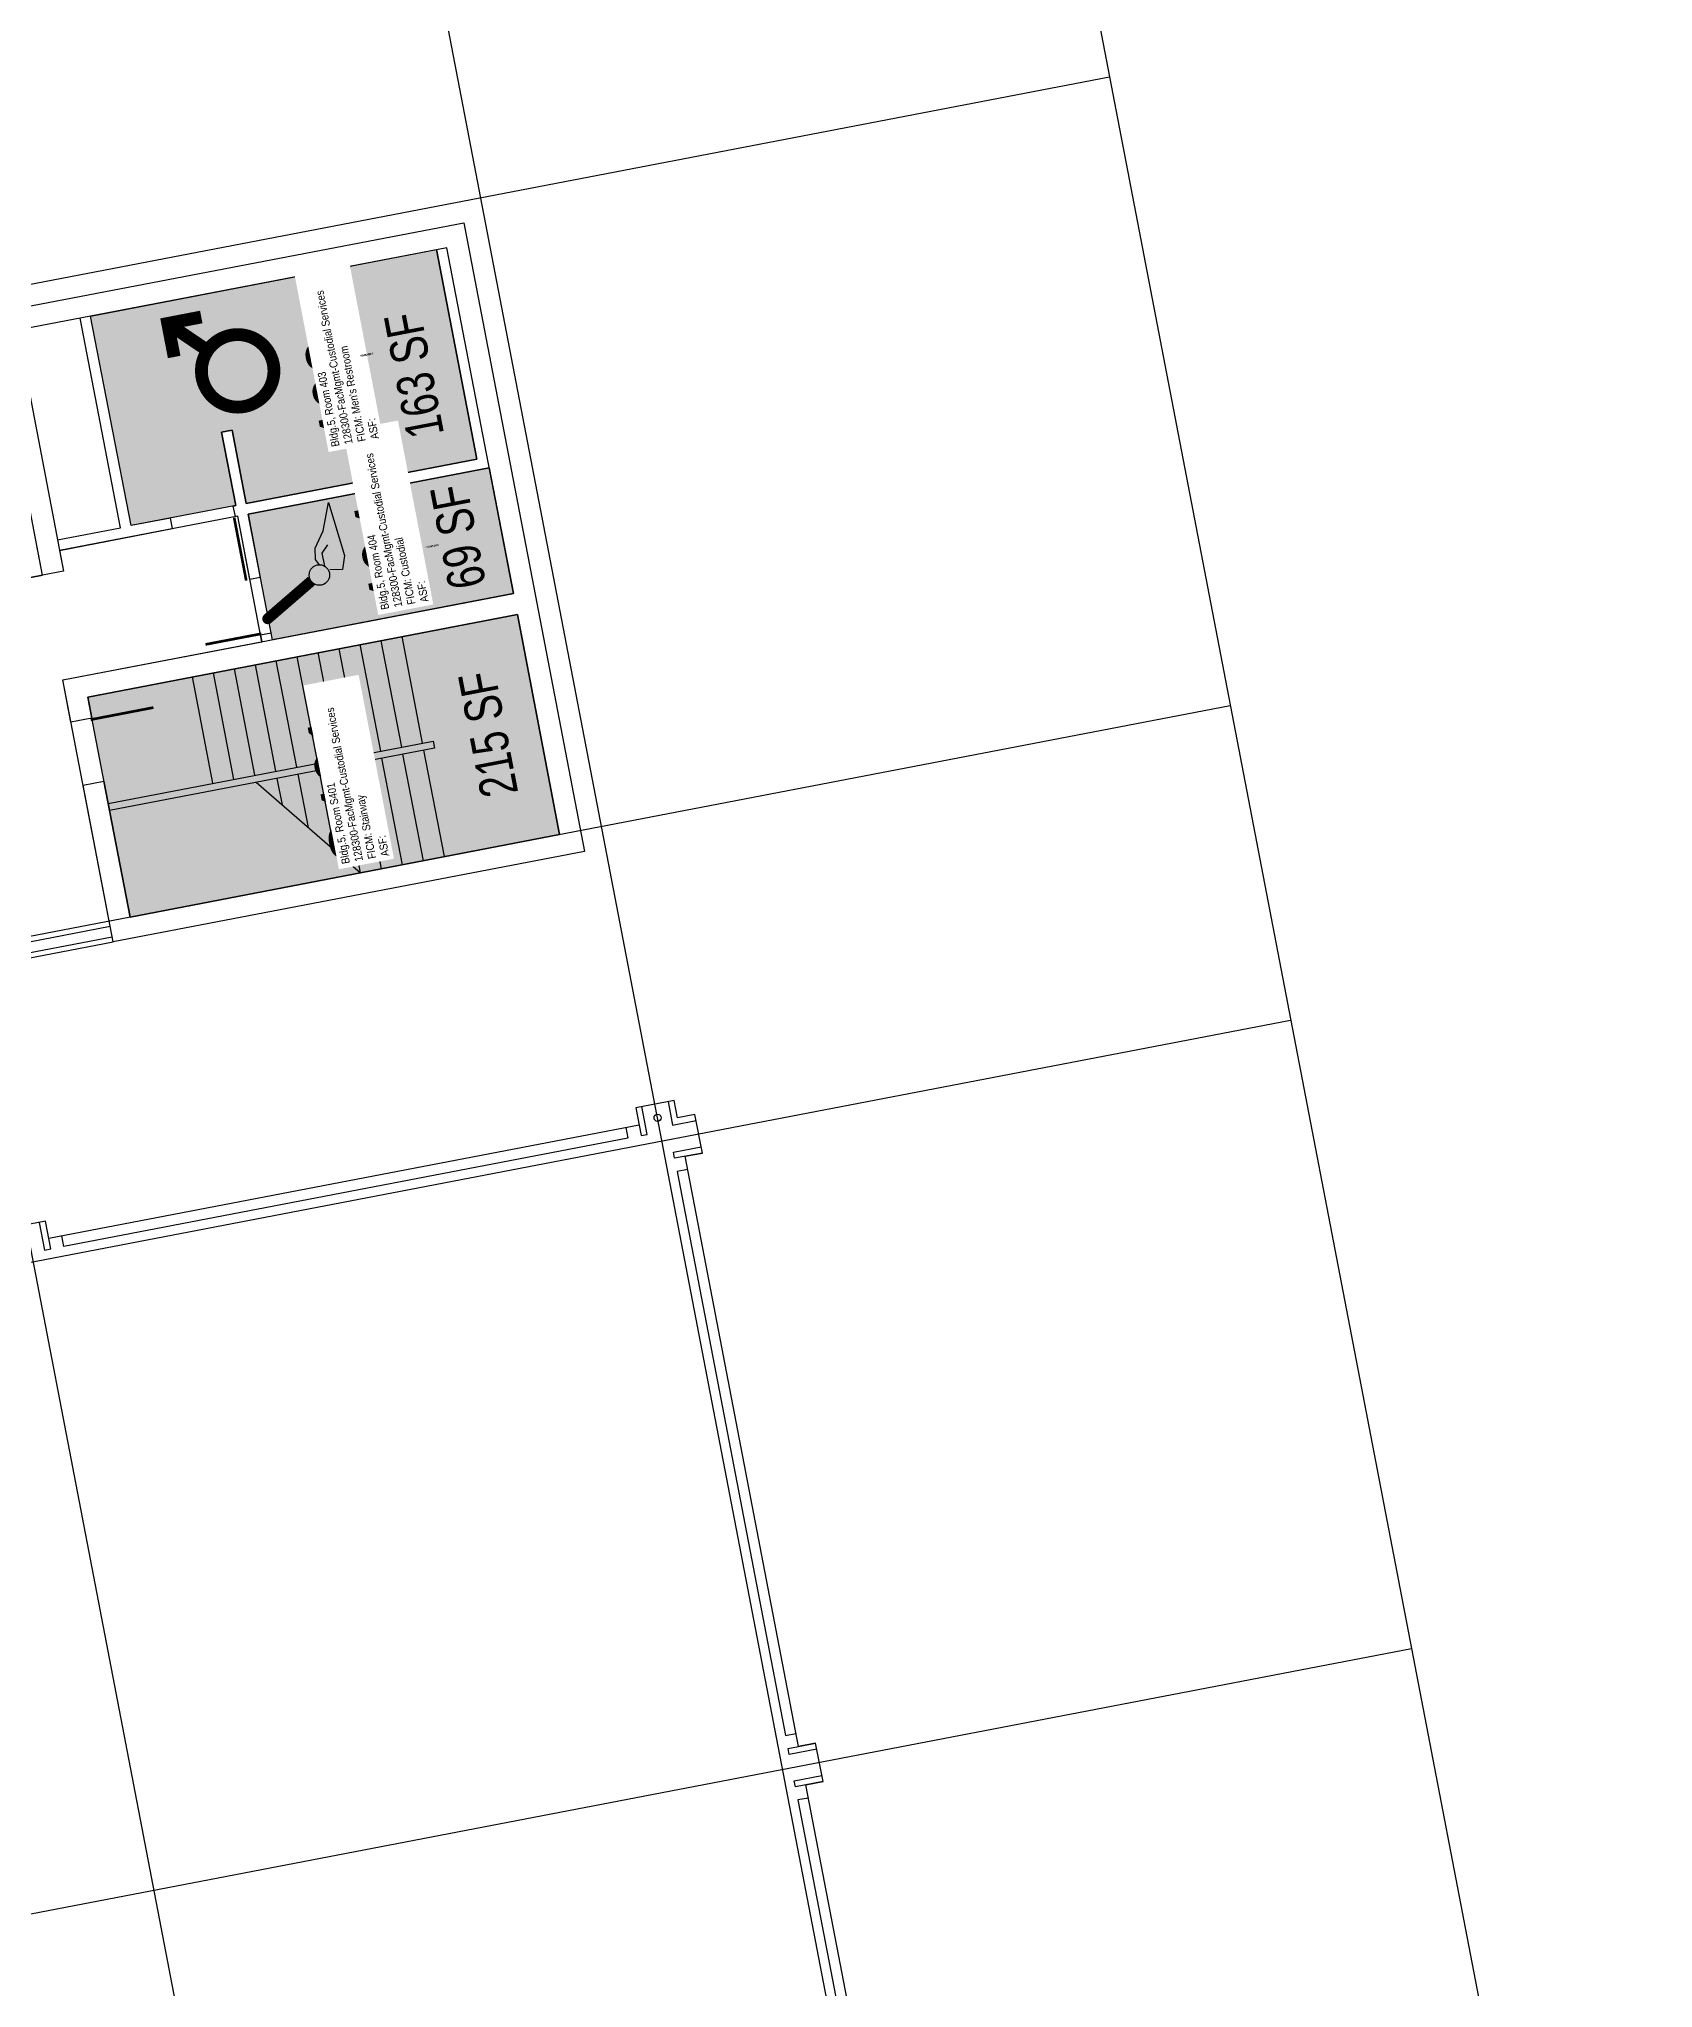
# Model space of a CAD drawing. Header units: inches. Extents: x 69199034 to 69202725, y 27673835 to 27677097.
# Drawn here: x 69201817 to 69202725, y 27674962 to 27676058 of the extents above; entities that cross this region are included whole.
import ezdxf
from ezdxf.enums import TextEntityAlignment as Align

# ---------------------------------------------------------------- set-up
doc = ezdxf.new("R2010")
doc.units = ezdxf.units.IN
doc.header["$LTSCALE"] = 10
doc.header["$MEASUREMENT"] = 0
doc.layers.get('0').update_dxf_attribs({"linetype": 'CONTINUOUS'})
for name, color, linetype in [('A-DOOR', 2, 'CONTINUOUS'), ('A-FLOR', 3, 'CONTINUOUS'), ('A-GRID', 1, 'CONTINUOUS'), ('A-IDEN-ICON', 4, 'CONTINUOUS'), ('A-IDEN-RNUM', 7, 'CONTINUOUS'), ('A-IDEN-SNUM', 4, 'CONTINUOUS'), ('A-IDEN-VNUM', 4, 'CONTINUOUS'), ('A-ROOF', 2, 'CONTINUOUS'), ('A-WALL', 5, 'CONTINUOUS'), ('AREA-ASSIGN', 7, 'CONTINUOUS'), ('AREA-GROSS', 1, 'CONTINUOUS'), ('AREA-OUTSIDE', 3, 'CONTINUOUS'), ('AREA-TEXT', 3, 'CONTINUOUS'), ('Rooms-Category-Color', 7, 'CONTINUOUS'), ('Rooms-College-Color', 7, 'CONTINUOUS'), ('Rooms-Department-Color', 7, 'CONTINUOUS'), ('Rooms-Division-Color', 7, 'CONTINUOUS'), ('Rooms-Information', 7, 'CONTINUOUS')]:
    doc.layers.add(name, color=color, linetype=linetype)
doc.styles.add('CP_AREA', font='arial.ttf', dxfattribs={"height": 15})
doc.styles.add('CP_ROOMSNUMBER', font='arial.ttf', dxfattribs={"height": 1})
doc.styles.add('CP_ROOMVNUMBER', font='arial.ttf', dxfattribs={"width": 0.85, "height": 0.075})

# ---------------------------------------------------------------- blocks, each defined once
blk = doc.blocks.new('CPCUST')
for p, q in [((0.0171, -0.0639), (0.02, -0.0466)), ((0.0262, -0.0408), (0.0446, -0.0406)), ((0.0297, -0.0341), (0.0376, -0.0302)), ((0.0376, -0.0302), (0.0533, -0.0324)), ((0.0446, -0.0406), (0.0543, -0.0505)), ((0.0533, -0.0324), (0.0745, -0.0479)), ((0.0745, -0.0479), (0.1117, -0.0625)), ((0.0358, -0.0705), (0.0171, -0.0639)), ((0.1117, -0.0625), (0.0358, -0.0705))]:
    blk.add_line(p, q)
at = {"const_width": 0.015}
blk.add_lwpolyline([(-0.03, 0.05), (0.01, -0.0193)], dxfattribs=at)
at = {"const_width": 0.0075}
blk.add_lwpolyline([(-0.0332, 0.0481, 1), (-0.0268, 0.0519, 1)], format="xyb", close=True, dxfattribs=at)
blk.add_circle((0.0158, -0.0313), 0.0141)
blk = doc.blocks.new('CPMEN')
at = {"const_width": 0.015}
for points in [[(0.055, 0.01), (0.055, 0.05), (0.015, 0.05)], [(0.0151, 0.0101), (0.055, 0.05)]]:
    blk.add_lwpolyline(points, dxfattribs=at)
blk.add_lwpolyline([(-0.0575, -0.02, 1), (0.0275, -0.02, 1)], format="xyb", close=True, dxfattribs=at)

msp = doc.modelspace()

# ---------------------------------------------------------------- hatches: boundary and pattern name
at = {"layer": 'Rooms-Category-Color', "true_color": 0xadadad}
for points in [[(69201846.5, 27675902.3), (69202041, 27675939.7), (69202063.6, 27675821.8), (69201934, 27675796.9), (69201926, 27675838.2), (69201920.1, 27675837), (69201928.1, 27675795.8), (69201869.2, 27675784.5)], [(69201935.1, 27675791), (69202070.6, 27675817.1), (69202084.2, 27675746.3), (69201948.7, 27675720.3)], [(69201844.9, 27675688.1), (69202086.5, 27675734.6), (69202110.2, 27675610.8), (69201868.7, 27675564.4)]]:
    msp.add_hatch(color=253, dxfattribs=at).paths.add_polyline_path(points)
at = {"layer": 'Rooms-College-Color', "true_color": 0xadadad}
for points in [[(69201846.5, 27675902.3), (69202041, 27675939.7), (69202063.6, 27675821.8), (69201934, 27675796.9), (69201926, 27675838.2), (69201920.1, 27675837), (69201928.1, 27675795.8), (69201869.2, 27675784.5)], [(69201935.1, 27675791), (69202070.6, 27675817.1), (69202084.2, 27675746.3), (69201948.7, 27675720.3)], [(69201844.9, 27675688.1), (69202086.5, 27675734.6), (69202110.2, 27675610.8), (69201868.7, 27675564.4)]]:
    msp.add_hatch(color=253, dxfattribs=at).paths.add_polyline_path(points)
at = {"layer": 'Rooms-Department-Color', "true_color": 0xacacac}
for points in [[(69201846.5, 27675902.3), (69202041, 27675939.7), (69202063.6, 27675821.8), (69201934, 27675796.9), (69201926, 27675838.2), (69201920.1, 27675837), (69201928.1, 27675795.8), (69201869.2, 27675784.5)], [(69201935.1, 27675791), (69202070.6, 27675817.1), (69202084.2, 27675746.3), (69201948.7, 27675720.3)], [(69201844.9, 27675688.1), (69202086.5, 27675734.6), (69202110.2, 27675610.8), (69201868.7, 27675564.4)]]:
    msp.add_hatch(color=253, dxfattribs=at).paths.add_polyline_path(points)
at = {"layer": 'Rooms-Division-Color', "true_color": 0xadadad}
for points in [[(69201846.5, 27675902.3), (69202041, 27675939.7), (69202063.6, 27675821.8), (69201934, 27675796.9), (69201926, 27675838.2), (69201920.1, 27675837), (69201928.1, 27675795.8), (69201869.2, 27675784.5)], [(69201935.1, 27675791), (69202070.6, 27675817.1), (69202084.2, 27675746.3), (69201948.7, 27675720.3)], [(69201844.9, 27675688.1), (69202086.5, 27675734.6), (69202110.2, 27675610.8), (69201868.7, 27675564.4)]]:
    msp.add_hatch(color=253, dxfattribs=at).paths.add_polyline_path(points)

# ---------------------------------------------------------------- linework, layer by layer
at = {"layer": 'A-DOOR'}
for points in [[(69201927.2, 27675789, 1.5, 1.5, 0), (69201934, 27675753.6, 0, 0, 0), (69201933.3, 27675753.5, 0, 0, -0.414214), (69201892.3, 27675783.8, 0, 0, -0.414214)], [(69201942.5, 27675723.7, 1.5, 1.5, 0), (69201911.1, 27675717.7, 0, 0, 0), (69201911.2, 27675717, 0, 0, -0.414214), (69201936.6, 27675754.4, 0, 0, -0.414214)], [(69201846.5, 27675675.4, 1.5, 1.5, 0), (69201881.8, 27675682.2, 0, 0, 0), (69201882, 27675681.4, 0, 0, -0.414214), (69201851.7, 27675640.5, 0, 0, -0.414214)]]:
    msp.add_lwpolyline(points, format="xyseb", dxfattribs=at)
at = {"layer": 'A-FLOR'}
for points in [[(69202033.2, 27675662.2), (69202021.7, 27675722.1)], [(69201974.2, 27675650.9), (69201962.7, 27675710.8)], [(69201986, 27675653.2), (69201974.5, 27675713.1)], [(69201997.8, 27675655.4), (69201986.3, 27675715.3)], [(69202009.6, 27675657.7), (69201998.1, 27675717.6)], [(69202021.4, 27675659.9), (69202009.9, 27675719.8)], [(69201915.3, 27675639.6), (69201903.8, 27675699.5)], [(69201927.1, 27675641.8), (69201915.6, 27675701.7)], [(69201938.9, 27675644.1), (69201927.4, 27675704)], [(69201950.7, 27675646.4), (69201939.2, 27675706.3)], [(69201962.5, 27675648.6), (69201950.9, 27675708.5)], [(69202033.6, 27675596.1), (69202022.1, 27675656)], [(69202045.4, 27675598.4), (69202033.9, 27675658.3)], [(69201939.6, 27675640.2), (69201998.3, 27675589.3), (69201986.8, 27675649.2)], [(69201969, 27675614.7), (69201963.2, 27675644.7)], [(69201983.6, 27675602), (69201975, 27675647)], [(69202010.1, 27675591.6), (69201998.6, 27675651.5)], [(69202021.9, 27675593.8), (69202010.3, 27675653.8)], [(69201954.3, 27675627.5), (69201951.4, 27675642.4)]]:
    msp.add_lwpolyline(points, dxfattribs=at)
at = {"layer": 'A-GRID'}
msp.add_lwpolyline([(69202215.7, 27677097.4), (69202725.1, 27674445.9), (69199543.3, 27673834.6), (69199033.8, 27676486.1)], close=True, dxfattribs=at)
for points in [[(69202371.5, 27674378), (69201862.1, 27677029.5)], [(69202018, 27674310.1), (69201508.6, 27676961.6)], [(69199237.6, 27675425.5), (69202419.4, 27676036.8)], [(69199305.5, 27675072), (69202487.3, 27675683.3)], [(69199339.5, 27674895.2), (69202521.3, 27675506.5)], [(69199407.4, 27674541.7), (69202589.2, 27675153)]]:
    msp.add_lwpolyline(points, dxfattribs=at)
at = {"layer": 'A-ROOF'}
for points in [[(69202312.5, 27674744.4), (69202248.7, 27675076.4), (69202258.4, 27675078.2), (69202254.2, 27675099.8), (69202244.6, 27675098), (69202180.8, 27675429.9), (69202190.5, 27675431.7), (69202186.3, 27675453.4), (69202176.5, 27675451.5), (69202174.6, 27675461.3), (69202153, 27675457.1), (69202154.9, 27675447.4), (69201822.9, 27675383.7), (69201821.1, 27675393.4), (69201799.5, 27675389.2), (69201801.3, 27675379.5), (69201469.4, 27675315.8), (69201467.5, 27675325.4), (69201445.9, 27675321.3), (69201447.8, 27675311.5), (69201438, 27675309.6), (69201442.2, 27675288), (69201451.8, 27675289.8), (69201515.6, 27674957.9)], [(69202153, 27675457.1), (69202156, 27675441.6), (69202159.4, 27675442.2), (69202156.4, 27675457.8)], [(69202171.2, 27675460.6), (69202173.7, 27675447.4), (69202187, 27675449.9)], [(69202147.5, 27675446), (69202148.6, 27675440.1), (69201831.4, 27675379.2), (69201830.3, 27675385.1)], [(69202190.5, 27675431.7), (69202174.9, 27675428.8), (69202174.2, 27675432.2), (69202189.8, 27675435.2)], [(69202182.2, 27675422.5), (69202176.3, 27675421.4), (69202237.2, 27675104.2), (69202243.1, 27675105.3)], [(69201817.6, 27675392.7), (69201820.6, 27675377.1), (69201824.1, 27675377.8), (69201821.1, 27675393.4)], [(69202254.9, 27675096.4), (69202239.3, 27675093.4), (69202238.7, 27675096.8), (69202254.2, 27675099.8)], [(69202258.4, 27675078.2), (69202242.8, 27675075.2), (69202242.2, 27675078.7), (69202257.7, 27675081.7)], [(69202250.1, 27675069), (69202244.2, 27675067.9), (69202305.2, 27674750.7), (69202311.1, 27674751.8)]]:
    msp.add_lwpolyline(points, dxfattribs=at)
msp.add_circle((69202165.3, 27675451.5), 2, dxfattribs=at)
at = {"layer": 'A-WALL'}
for points in [[(69201868.7, 27675564.4), (69202110.2, 27675610.8), (69202086.5, 27675734.6), (69201844.9, 27675688.1), (69201847.2, 27675676.3), (69201835.4, 27675674), (69201830.8, 27675697.7), (69202084.2, 27675746.3), (69202046.8, 27675940.8), (69201805.3, 27675894.4), (69201831.3, 27675758.9), (69201819.5, 27675756.6), (69201791.2, 27675903.9), (69202056.4, 27675954.8), (69202124.3, 27675601.3), (69201859.1, 27675550.4), (69201842.2, 27675638.6), (69201854, 27675640.9), (69201868.7, 27675564.4), (69201854, 27675640.9)], [(69202070.6, 27675817.1), (69201935.1, 27675791), (69201941.9, 27675755.4), (69201936, 27675754.3), (69201929.2, 27675789.9), (69201927.9, 27675789.6), (69201926.7, 27675795.5), (69201928.1, 27675795.8), (69201920.1, 27675837), (69201926, 27675838.2), (69201934, 27675796.9), (69202063.6, 27675821.8), (69202041, 27675939.7)], [(69201827.9, 27675776.5), (69201863.3, 27675783.3), (69201840.6, 27675901.2)], [(69201829, 27675770.6), (69201892.5, 27675782.8), (69201891.4, 27675788.7), (69201869.2, 27675784.5), (69201846.5, 27675902.3)], [(69201948.7, 27675720.3), (69201948, 27675724), (69201942.1, 27675722.9), (69201942.8, 27675719.2)], [(69201856.4, 27675628.2), (69202039.1, 27675663.3), (69202039.8, 27675659.4), (69201857.1, 27675624.3)], [(69201792.6, 27675546.8), (69201857.4, 27675559.2)], [(69201793.8, 27675540.9), (69201858.6, 27675553.3)]]:
    msp.add_lwpolyline(points, dxfattribs=at)
at = {"layer": 'AREA-ASSIGN'}
for points in [[(69201846.5, 27675902.3), (69202041, 27675939.7), (69202063.6, 27675821.8), (69201934, 27675796.9), (69201926, 27675838.2), (69201920.1, 27675837), (69201928.1, 27675795.8), (69201869.2, 27675784.5)], [(69201935.1, 27675791), (69202070.6, 27675817.1), (69202084.2, 27675746.3), (69201948.7, 27675720.3)], [(69201844.9, 27675688.1), (69202086.5, 27675734.6), (69202110.2, 27675610.8), (69201868.7, 27675564.4)]]:
    msp.add_lwpolyline(points, close=True, dxfattribs=at)
at = {"layer": 'AREA-GROSS'}
msp.add_lwpolyline([(69201751.8, 27675743.6), (69201819.5, 27675756.6), (69201791.2, 27675903.9), (69202056.4, 27675954.8), (69202124.3, 27675601.3), (69201859.1, 27675550.4), (69201830.8, 27675697.7), (69201942.8, 27675719.2), (69201929.2, 27675789.9), (69201829, 27675770.6), (69201831.3, 27675758.9), (69201819.5, 27675756.6), (69201751.8, 27675743.6)], dxfattribs=at)
at = {"layer": 'AREA-OUTSIDE'}
msp.add_lwpolyline([(69201051.9, 27675395.3), (69201859.1, 27675550.4), (69201830.8, 27675697.7), (69201942.8, 27675719.2), (69201929.2, 27675789.9), (69201829, 27675770.6), (69201831.3, 27675758.9), (69201819.5, 27675756.6), (69201816.1, 27675774.3)], dxfattribs=at)

# ---------------------------------------------------------------- block references
at = {"layer": 'A-IDEN-ICON'}
for name, p, xscale, yscale, zscale, rotation in [('CPMEN', (69201918.4, 27675876.8), 479.9999999999999, 479.9999999999999, 479.9999999999999, 100.8755009478937), ('CPCUST', (69201963.8, 27675748), 408, 408, 408, 100.8755009415571)]:
    msp.add_blockref(name, p, dxfattribs=dict(at, xscale=xscale, yscale=yscale, zscale=zscale, rotation=rotation))

# ---------------------------------------------------------------- texts
at = {"layer": 'A-IDEN-RNUM', "style": 'CP_ROOMSNUMBER', "width": 0.85}
for s, p in [('0403-00', (69202001.8, 27675880.1)), ('0404-00', (69202038.6, 27675772.5)), ('S401-00', (69201991.9, 27675634.8))]:
    msp.add_text(s, height=1, rotation=10.8755, dxfattribs=at).set_placement(p, align=Align.CENTER)
at = {"layer": 'A-IDEN-SNUM', "style": 'CP_ROOMSNUMBER', "width": 0.85}
for s, p in [('0050040300', (69202001.8, 27675880.1)), ('0050040400', (69202038.6, 27675772.5)), ('0050S40100', (69201991.9, 27675634.8))]:
    msp.add_text(s, height=1, rotation=10.8755, dxfattribs=at).set_placement(p, align=Align.CENTER)
at = {"layer": 'A-IDEN-VNUM', "style": 'CP_ROOMVNUMBER', "width": 0.85}
for s, p in [('403', (69202002.8, 27675864.3)), ('404', (69202030.7, 27675772.6)), ('S401', (69202006.2, 27675641.9))]:
    msp.add_text(s, height=31.5, rotation=100.88, dxfattribs=at).set_placement(p, align=Align.CENTER)
at = {"layer": 'AREA-TEXT', "style": 'CP_AREA', "width": 0.75}
for s, p in [('163 SF', (69202028.3, 27675869)), ('69 SF', (69202053.1, 27675778.2)), ('215 SF', (69202070, 27675667.2))]:
    msp.add_text(s, height=21, rotation=100.8755, dxfattribs=at).set_placement(p, align=Align.MIDDLE_CENTER)

# ---------------------------------------------------------------- next in the draw order: texts
at = {"layer": 'Rooms-Information', "char_height": 4.5, "width": 100.8, "attachment_point": 7, "rotation": 100.88, "style": 'CP_ROOMVNUMBER', "bg_fill": 3, "box_fill_scale": 1.5, "bg_fill_color": 256, "bg_fill_true_color": 13158600, "bg_fill_transparency": 0}
for s, insert in [("Bldg.5, Room 403^M^J128300-FacMgmt-Custodial Services^M^JFICM: Men's Restroom^M^JASF: ", (69202008.7, 27675833.6)), ('Bldg.5, Room S401^M^J128300-FacMgmt-Custodial Services^M^JFICM: Stairway^M^JASF: ', (69202014.5, 27675599))]:
    msp.add_mtext(s, dxfattribs=dict(at, insert=insert))

# ---------------------------------------------------------------- next in the draw order: texts
at = {"layer": 'Rooms-Information', "insert": (69202036.6, 27675742), "char_height": 4.5, "width": 100.8, "attachment_point": 7, "rotation": 100.88, "style": 'CP_ROOMVNUMBER', "bg_fill": 3, "box_fill_scale": 1.5, "bg_fill_color": 256, "bg_fill_true_color": 13158600, "bg_fill_transparency": 0}
msp.add_mtext('Bldg.5, Room 404^M^J128300-FacMgmt-Custodial Services^M^JFICM: Custodial^M^JASF: ', dxfattribs=at)

doc.saveas('drawing.dxf')
